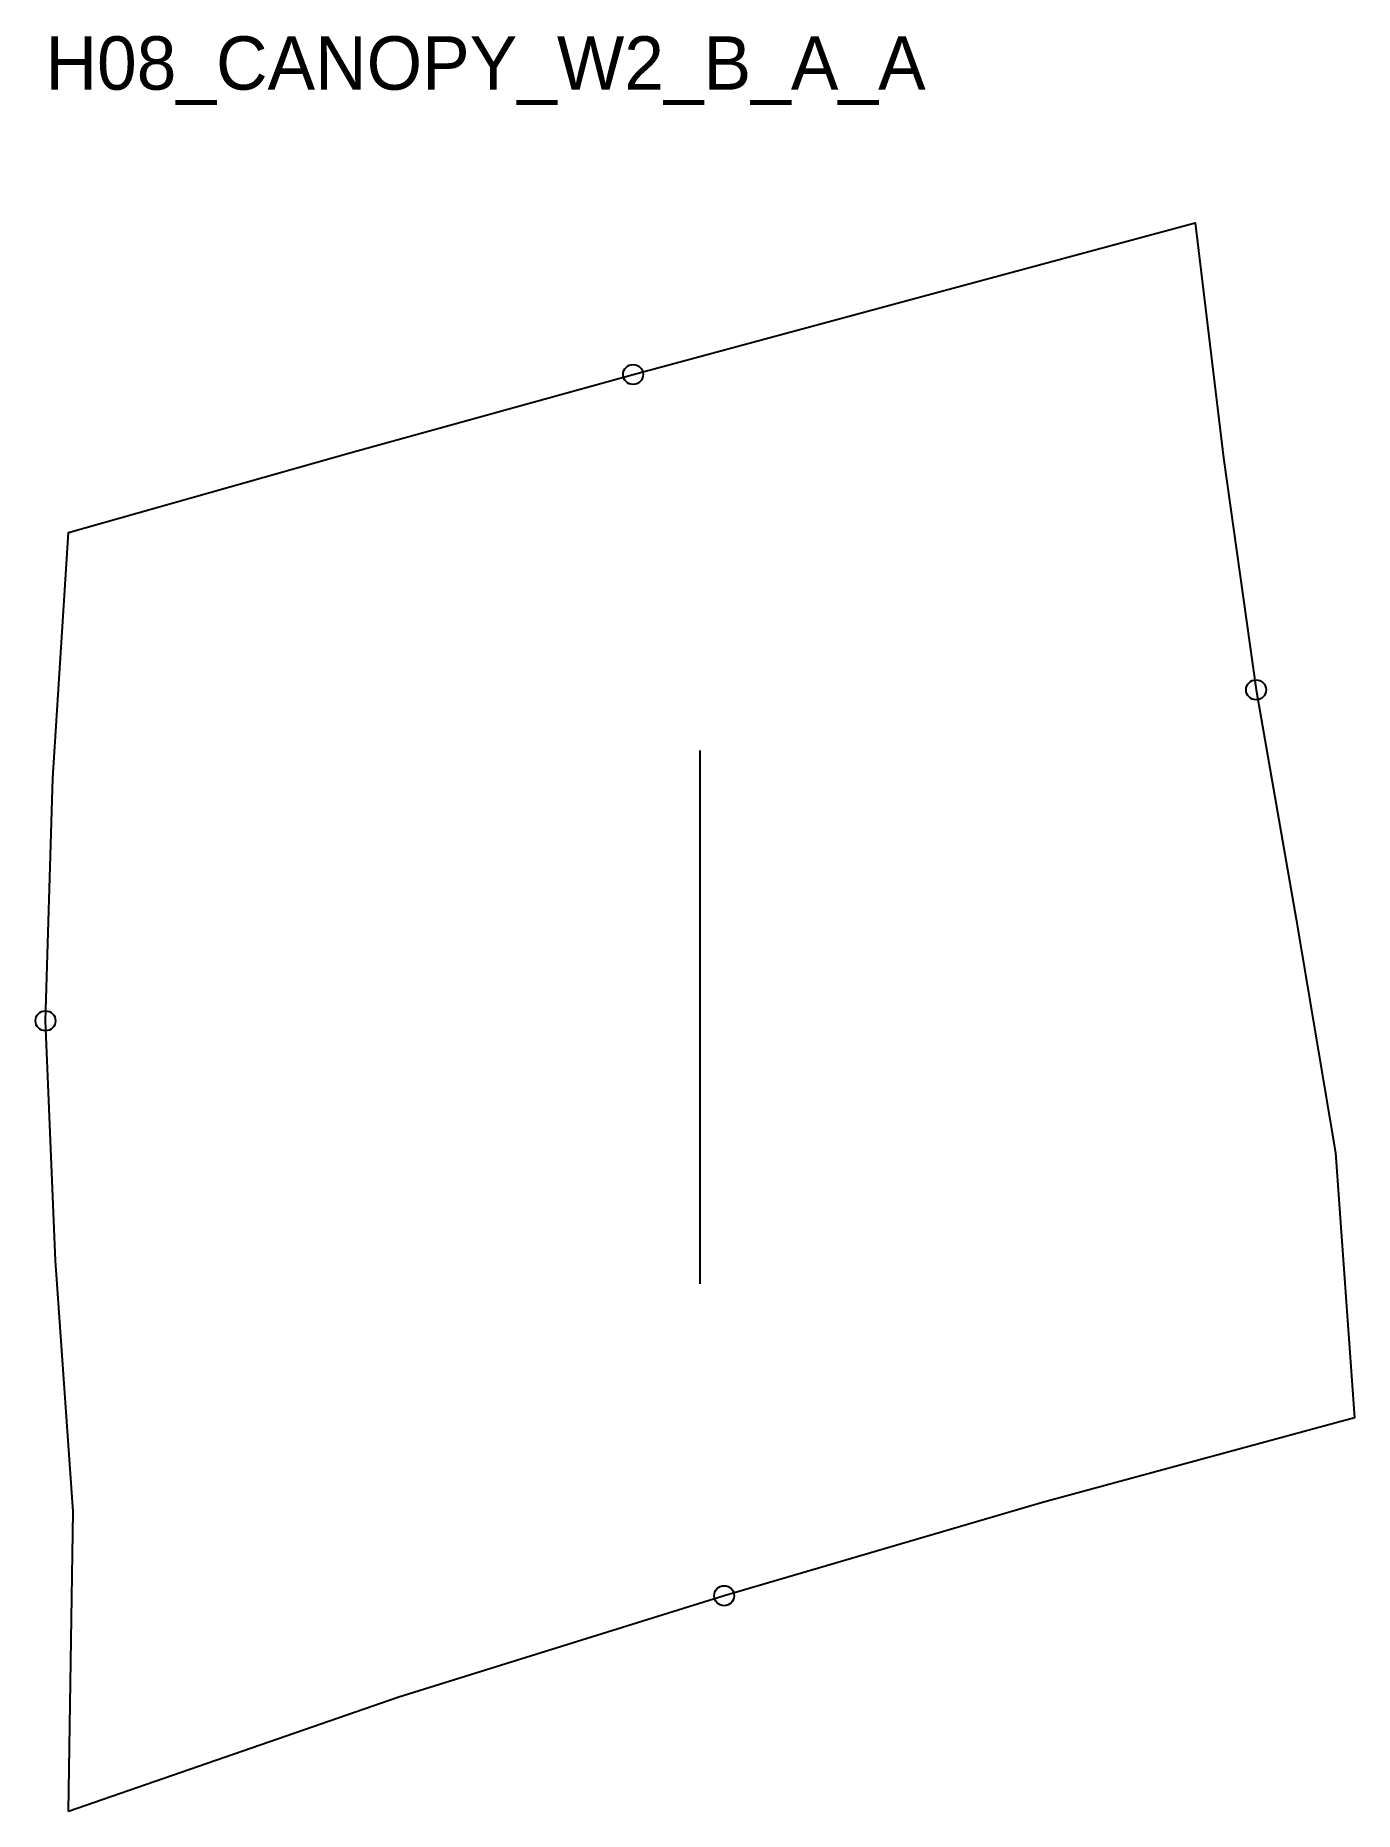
# Model space of a CAD drawing. Header units: millimetres. Extents: x -5 to 193, y 0 to 266.
import ezdxf

# ---------------------------------------------------------------- set-up
doc = ezdxf.new("R2010")
doc.units = ezdxf.units.MM
for name, color, linetype in [('CUT', 1, 'Continuous'), ('GRAIN', 3, 'Continuous'), ('ID', 7, 'Continuous'), ('NOTCH', 2, 'Continuous'), ('SEAM', 5, 'Continuous')]:
    doc.layers.add(name, color=color, linetype=linetype)

msp = doc.modelspace()

# ---------------------------------------------------------------- linework, layer by layer
at = {"layer": 'CUT'}
msp.add_lwpolyline([(0, 0), (0.7, 45), (-1.96, 82.66), (-3.45, 118.6), (-2.35, 155), (0, 191.86), (42.38, 203.86), (84.67, 215.56), (126.88, 226.95), (168.95, 238.29), (173.22, 203.08), (178.11, 168.26), (184.11, 133.87), (190.01, 98.8), (192.86, 59.07), (146.08, 46.36), (98.33, 32.37), (49.55, 17.17), (0, 0)], close=True, dxfattribs=at)
at = {"layer": 'GRAIN'}
msp.add_line((94.71, 79.15), (94.71, 159.15), dxfattribs=at)
at = {"layer": 'NOTCH'}
for centre in [(84.67, 215.56), (178.11, 168.26), (-3.45, 118.6), (98.33, 32.37)]:
    msp.add_circle(centre, 1.5, dxfattribs=at)
at = {"layer": 'SEAM'}
msp.add_lwpolyline([(0, 0), (0.7, 45), (-1.96, 82.66), (-3.45, 118.6), (-2.35, 155), (0, 191.86), (42.38, 203.86), (84.67, 215.56), (126.88, 226.95), (168.95, 238.29), (173.22, 203.08), (178.11, 168.26), (184.11, 133.87), (190.01, 98.8), (192.86, 59.07), (146.08, 46.36), (98.33, 32.37), (49.55, 17.17)], close=True, dxfattribs=at)

# ---------------------------------------------------------------- texts
at = {"layer": 'ID'}
msp.add_text('H08_CANOPY_W2_B_A_A', height=8, dxfattribs=at).set_placement((-3.45, 258.29))

doc.saveas('drawing.dxf')
